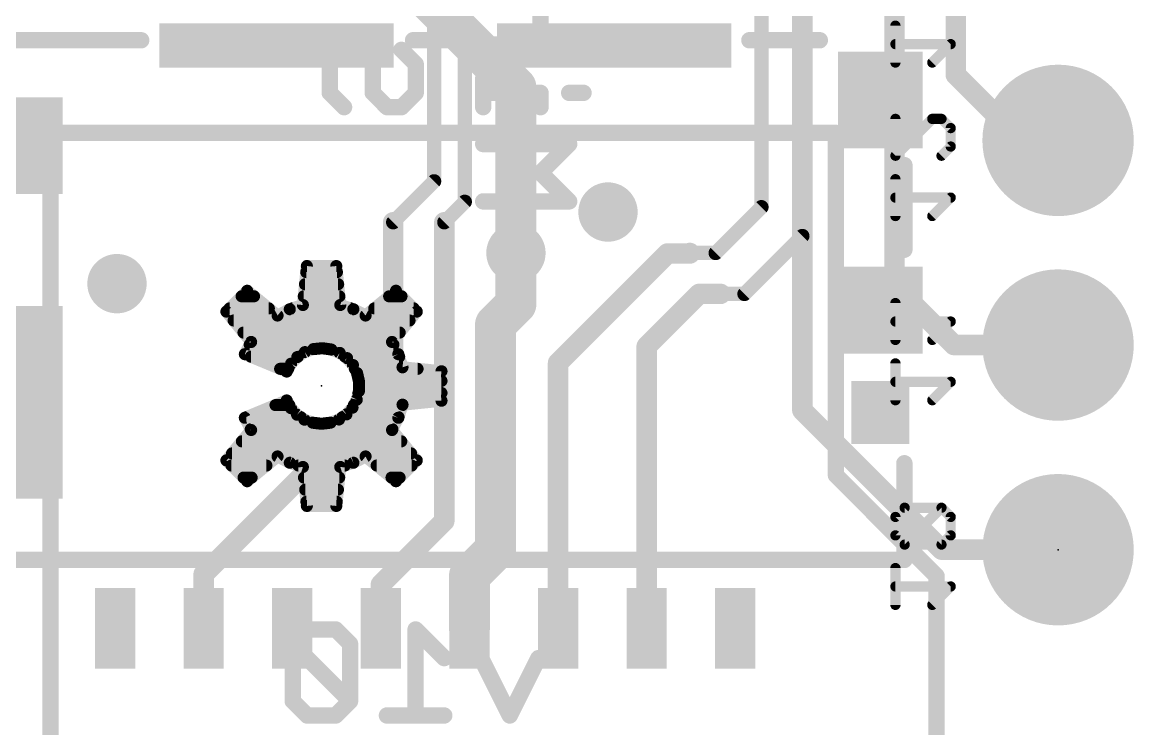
# Model space of a CAD drawing. Extents: x -44 to 63, y -18 to 50.
# Drawn here: x 3.65 to 17.45, y 6.03 to 14.8 of the extents above; entities that cross this region are included whole.
import ezdxf

# ---------------------------------------------------------------- set-up
doc = ezdxf.new("R2010")
doc.units = 0
for name, color, linetype in [('1', 12, 'CONTINUOUS'), ('16', 132, 'CONTINUOUS'), ('17', 110, 'CONTINUOUS'), ('18', 110, 'CONTINUOUS'), ('21', 41, 'CONTINUOUS'), ('22', 40, 'CONTINUOUS'), ('23', 53, 'CONTINUOUS'), ('24', 53, 'CONTINUOUS'), ('51', 53, 'CONTINUOUS')]:
    doc.layers.add(name, color=color, linetype=linetype)

# ---------------------------------------------------------------- blocks, each defined once
blk = doc.blocks.new('RECT')
blk.add_solid([(-0.5, -0.5), (0.5, -0.5), (-0.5, 0.5), (0.5, 0.5)])
blk = doc.blocks.new('ROUNDP')
at = {"const_width": 0.5}
blk.add_lwpolyline([(0, -0.25, 1), (0, 0.25, 1), (0, -0.25)], format="xyb", dxfattribs=at)
blk = doc.blocks.new('ROUNDV')
at = {"const_width": 0.5}
blk.add_lwpolyline([(0, -0.25, 1), (0, 0.25, 1), (0, -0.25)], format="xyb", dxfattribs=at)

msp = doc.modelspace()

# ---------------------------------------------------------------- linework, layer by layer
at = {"layer": '1'}
for points, const_width in [([(9.144, 15.307), (9.144, 12.573)], 0.1778), ([(8.763, 15.0924), (8.763, 12.827)], 0.1778), ([(12.827, 15.0016), (12.827, 12.506)], 0.1778), ([(13.335, 15.016), (13.335, 12.1484)], 0.1778), ([(8.763, 12.827), (8.255, 12.319)], 0.1778), ([(8.89, 12.319), (9.144, 12.573)], 0.1778), ([(12.827, 12.506), (12.259, 11.938)], 0.1778), ([(8.255, 12.319), (8.255, 10.3032)], 0.254), ([(8.89, 8.6106), (8.89, 12.319)], 0.254), ([(9.779, 11.938), (9.779, 11.303)], 0.508), ([(13.335, 12.1484), (12.6166, 11.43)], 0.1778), ([(11.6593, 11.9309), (10.302, 10.5736)], 0.254), ([(11.938, 11.9309), (11.6593, 11.9309)], 0.254), ([(11.938, 11.938), (11.938, 11.9309)], 0.254), ([(12.259, 11.938), (11.938, 11.938)], 0.1778), ([(9.779, 11.303), (9.525, 11.049)], 0.508), ([(12.0542, 11.43), (11.402, 10.7778)], 0.254), ([(12.319, 11.43), (12.0542, 11.43)], 0.254), ([(12.6166, 11.43), (12.319, 11.43)], 0.1778), ([(9.525, 11.049), (9.525, 8.255)], 0.508), ([(11.402, 10.7778), (11.402, 7.278)], 0.254), ([(10.302, 10.5736), (10.302, 7.278)], 0.254), ([(8.255, 10.3032), (5.902, 7.9502)], 0.254), ([(8.1026, 7.8232), (8.89, 8.6106)], 0.254), ([(9.525, 8.255), (9.202, 7.932)], 0.508), ([(9.202, 7.932), (9.202, 7.278)], 0.508), ([(5.902, 7.9502), (5.902, 7.278)], 0.254), ([(8.1026, 7.8232), (8.1026, 7.2786)], 0.254), ([(8.1026, 7.2786), (8.102, 7.278)], 0.254)]:
    msp.add_lwpolyline(points, dxfattribs=dict(at, const_width=const_width))
for points, const_width in [([(8.7186, 12.827, 1), (8.8074, 12.827)], 0.0889), ([(8.7944, 12.7956, 1), (8.7316, 12.8584)], 0.0889), ([(9.0996, 12.573, 1), (9.1884, 12.573)], 0.0889), ([(9.1754, 12.5416, 1), (9.1126, 12.6044)], 0.0889), ([(12.8584, 12.4745, 1), (12.7956, 12.5374)], 0.0889), ([(8.3185, 12.319, 1), (8.1915, 12.319)], 0.127), ([(8.9535, 12.319, 1), (8.8265, 12.319)], 0.127), ([(12.7826, 12.506, 1), (12.8714, 12.506)], 0.0889), ([(8.2236, 12.3504, 1), (8.2864, 12.2876)], 0.0889), ([(8.8586, 12.3504, 1), (8.9214, 12.2876)], 0.0889), ([(9.906, 11.938, 1), (9.652, 11.938)], 0.254), ([(13.2906, 12.1484, 1), (13.3795, 12.1484)], 0.0889), ([(13.3664, 12.117, 1), (13.3036, 12.1798)], 0.0889), ([(11.6593, 11.9944, 1), (11.6593, 11.8674)], 0.127), ([(11.7042, 11.886, 1), (11.6144, 11.9758)], 0.127), ([(12.0015, 11.938, 1), (11.8745, 11.938)], 0.127), ([(11.938, 11.9825, 1), (11.938, 11.8936)], 0.0889), ([(11.938, 11.8674, 1), (11.938, 11.9944)], 0.127), ([(12.2276, 11.9694, 1), (12.2905, 11.9066)], 0.0889), ([(12.259, 11.8936, 1), (12.259, 11.9825)], 0.0889), ([(11.8745, 11.9309, 1), (12.0015, 11.9309)], 0.127), ([(9.8688, 11.2132, 1), (9.6892, 11.3928)], 0.254), ([(12.0542, 11.4935, 1), (12.0542, 11.3665)], 0.127), ([(12.0991, 11.3851, 1), (12.0093, 11.4749)], 0.127), ([(12.319, 11.4744, 1), (12.319, 11.3856)], 0.0889), ([(12.319, 11.3665, 1), (12.319, 11.4935)], 0.127), ([(12.5852, 11.4614, 1), (12.648, 11.3986)], 0.0889), ([(12.6166, 11.3856, 1), (12.6166, 11.4744)], 0.0889), ([(9.652, 11.303, 1), (9.906, 11.303)], 0.254), ([(9.652, 11.049, 1), (9.398, 11.049)], 0.254), ([(9.4352, 11.1388, 1), (9.6148, 10.9592)], 0.254), ([(11.4655, 10.7778, 1), (11.3385, 10.7778)], 0.127), ([(11.3571, 10.8227, 1), (11.4469, 10.7329)], 0.127), ([(10.3655, 10.5736, 1), (10.2385, 10.5736)], 0.127), ([(10.2571, 10.6185, 1), (10.3469, 10.5287)], 0.127), ([(8.1915, 10.3032, 1), (8.3185, 10.3032)], 0.127), ([(8.2999, 10.2583, 1), (8.2101, 10.3481)], 0.127), ([(8.9349, 8.5657, 1), (8.8451, 8.6555)], 0.127), ([(8.8265, 8.6106, 1), (8.9535, 8.6106)], 0.127), ([(9.6148, 8.1652, 1), (9.4352, 8.3448)], 0.254), ([(9.398, 8.255, 1), (9.652, 8.255)], 0.254), ([(9.329, 7.932, 1), (9.075, 7.932)], 0.254), ([(9.1122, 8.0218, 1), (9.2918, 7.8422)], 0.254), ([(5.9655, 7.9502, 1), (5.8385, 7.9502)], 0.127), ([(5.8571, 7.9951, 1), (5.9469, 7.9053)], 0.127), ([(8.1661, 7.8232, 1), (8.0391, 7.8232)], 0.127), ([(8.0577, 7.8681, 1), (8.1475, 7.7783)], 0.127), ([(5.8385, 7.278, 1), (5.9655, 7.278)], 0.127), ([(8.0571, 7.3229, 1), (8.1469, 7.2331)], 0.127), ([(8.0391, 7.2786, 1), (8.1661, 7.2786)], 0.127), ([(8.1475, 7.2337, 1), (8.0577, 7.3235)], 0.127), ([(9.075, 7.278, 1), (9.329, 7.278)], 0.254), ([(10.2385, 7.278, 1), (10.3655, 7.278)], 0.127), ([(11.3385, 7.278, 1), (11.4655, 7.278)], 0.127)]:
    msp.add_lwpolyline(points, format="xyb", dxfattribs=dict(at, const_width=const_width))
at = {"layer": '16'}
for points, const_width in [([(15.24, 17.145), (15.24, 14.1482)], 0.254), ([(13.335, 16.129), (13.335, 9.986)], 0.254), ([(14.478, 16.002), (14.478, 11.5355)], 0.254), ([(8.4053, 15.367), (9.779, 13.9933)], 0.508), ([(9.779, 13.9933), (9.779, 11.938)], 0.508), ([(15.24, 14.1482), (16.0532, 13.335)], 0.254), ([(16.0532, 13.335), (16.51, 13.335)], 0.254), ([(15.2185, 10.795), (14.478, 11.5355)], 0.254), ([(16.51, 10.795), (15.2185, 10.795)], 0.254), ([(13.335, 9.986), (15.066, 8.255)], 0.254), ([(15.066, 8.255), (16.51, 8.255)], 0.254), ([(7.1858, 7.2653), (7.0078, 7.0874)], 0.2032), ([(7.5417, 7.2653), (7.1858, 7.2653)], 0.2032), ([(7.7196, 7.0874), (7.5417, 7.2653)], 0.2032), ([(8.889, 6.9094), (8.5331, 7.2653)], 0.2032), ([(8.5331, 7.2653), (8.5331, 6.1976)], 0.2032), ([(7.0078, 7.0874), (7.0078, 6.3756)], 0.2032), ([(7.7196, 6.3756), (7.0078, 7.0874)], 0.2032), ([(7.7196, 6.3756), (7.7196, 7.0874)], 0.2032), ([(9.7025, 6.1976), (9.3466, 6.9094)], 0.2032), ([(10.0584, 6.9094), (9.7025, 6.1976)], 0.2032), ([(7.0078, 6.3756), (7.1858, 6.1976)], 0.2032), ([(7.5417, 6.1976), (7.7196, 6.3756)], 0.2032), ([(7.1858, 6.1976), (7.5417, 6.1976)], 0.2032), ([(8.889, 6.1976), (8.1772, 6.1976)], 0.2032)]:
    msp.add_lwpolyline(points, dxfattribs=dict(at, const_width=const_width))
for points, const_width in [([(9.906, 13.9933, 1), (9.652, 13.9933)], 0.254), ([(15.2849, 14.1931, 1), (15.1951, 14.1033)], 0.127), ([(9.6892, 13.9035, 1), (9.8688, 14.0831)], 0.254), ([(15.1765, 14.1482, 1), (15.3035, 14.1482)], 0.127), ([(16.0532, 13.3985, 1), (16.0532, 13.2715)], 0.127), ([(16.0083, 13.2901, 1), (16.0981, 13.3799)], 0.127), ([(16.51, 13.2715, 1), (16.51, 13.3985)], 0.127), ([(9.652, 11.938, 1), (9.906, 11.938)], 0.254), ([(14.5229, 11.5804, 1), (14.4331, 11.4906)], 0.127), ([(14.4145, 11.5355, 1), (14.5415, 11.5355)], 0.127), ([(15.2185, 10.8585, 1), (15.2185, 10.7315)], 0.127), ([(15.1736, 10.7501, 1), (15.2634, 10.8399)], 0.127), ([(16.51, 10.7315, 1), (16.51, 10.8585)], 0.127), ([(13.3799, 10.0309, 1), (13.2901, 9.9411)], 0.127), ([(13.2715, 9.986, 1), (13.3985, 9.986)], 0.127), ([(15.066, 8.3185, 1), (15.066, 8.1915)], 0.127), ([(15.0211, 8.2101, 1), (15.1109, 8.2999)], 0.127), ([(16.51, 8.1915, 1), (16.51, 8.3185)], 0.127), ([(7.1858, 7.3161, 1), (7.1858, 7.2145)], 0.1016), ([(7.2217, 7.2294, 1), (7.1498, 7.3012)], 0.1016), ([(7.5776, 7.3012, 1), (7.5057, 7.2294)], 0.1016), ([(7.5417, 7.2145, 1), (7.5417, 7.3161)], 0.1016), ([(8.569, 7.3012, 1), (8.4972, 7.2294)], 0.1016), ([(8.5839, 7.2653, 1), (8.4823, 7.2653)], 0.1016), ([(7.0586, 7.0874, 1), (6.957, 7.0874)], 0.1016), ([(7.0437, 7.1233, 1), (6.9719, 7.0514)], 0.1016), ([(7.7704, 7.0874, 1), (7.6688, 7.0874)], 0.1016), ([(6.9719, 7.1233, 1), (7.0437, 7.0514)], 0.1016), ([(7.6837, 7.0514, 1), (7.7555, 7.1233)], 0.1016), ([(8.8531, 6.8735, 1), (8.9249, 6.9453)], 0.1016), ([(9.392, 6.9321, 1), (9.3012, 6.8867)], 0.1016), ([(10.1038, 6.8867, 1), (10.013, 6.9321)], 0.1016), ([(7.0437, 6.4115, 1), (6.9719, 6.3396)], 0.1016), ([(6.957, 6.3756, 1), (7.0586, 6.3756)], 0.1016), ([(7.6688, 6.3756, 1), (7.7704, 6.3756)], 0.1016), ([(7.7555, 6.3396, 1), (7.6837, 6.4115)], 0.1016), ([(7.6837, 6.3396, 1), (7.7555, 6.4115)], 0.1016), ([(7.1858, 6.2484, 1), (7.1858, 6.1468)], 0.1016), ([(7.1498, 6.1617, 1), (7.2217, 6.2335)], 0.1016), ([(7.5057, 6.2335, 1), (7.5776, 6.1617)], 0.1016), ([(7.5417, 6.1468, 1), (7.5417, 6.2484)], 0.1016), ([(8.1772, 6.2484, 1), (8.1772, 6.1468)], 0.1016), ([(8.4823, 6.1976, 1), (8.5839, 6.1976)], 0.1016), ([(8.889, 6.1468, 1), (8.889, 6.2484)], 0.1016), ([(9.6571, 6.2203, 1), (9.7479, 6.1749)], 0.1016), ([(9.6571, 6.1749, 1), (9.7479, 6.2203)], 0.1016)]:
    msp.add_lwpolyline(points, format="xyb", dxfattribs=dict(at, const_width=const_width))
at = {"layer": '21', "const_width": 0.2032}
for points in [[(3.302, 14.578), (5.1266, 14.578)], [(9.3266, 14.578), (8.502, 14.578)], [(13.552, 14.578), (12.6774, 14.578)], [(14.602, 11.978), (14.602, 13.028)], [(14.602, 8.128), (14.602, 9.328)], [(3.302, 8.128), (14.602, 8.128)]]:
    msp.add_lwpolyline(points, dxfattribs=at)
at = {"layer": '21', "const_width": 0.1016}
for points in [[(5.1266, 14.5272, 1), (5.1266, 14.6288)], [(8.502, 14.6288, 1), (8.502, 14.5272)], [(9.3266, 14.5272, 1), (9.3266, 14.6288)], [(12.6774, 14.6288, 1), (12.6774, 14.5272)], [(13.552, 14.5272, 1), (13.552, 14.6288)], [(14.6528, 13.028, 1), (14.5512, 13.028)], [(14.5512, 11.978, 1), (14.6528, 11.978)], [(14.6528, 9.328, 1), (14.5512, 9.328)], [(14.5512, 8.128, 1), (14.6528, 8.128)], [(14.602, 8.0772, 1), (14.602, 8.1788)]]:
    msp.add_lwpolyline(points, format="xyb", dxfattribs=at)
at = {"layer": '22'}
for points, const_width in [([(10.0844, 14.5268), (10.0844, 15.0607)], 0.2032), ([(14.4907, 14.3011), (14.4907, 14.7587)], 0.127), ([(9.3726, 14.5268), (10.0844, 14.5268)], 0.2032), ([(7.6456, 14.459), (7.4676, 14.2811)], 0.2032), ([(7.8235, 14.459), (7.6456, 14.459)], 0.2032), ([(8.0015, 14.2811), (7.8235, 14.459)], 0.2032), ([(8.3574, 14.459), (8.5353, 14.2811)], 0.2032), ([(15.1771, 14.5299), (14.4907, 14.5299)], 0.127), ([(14.9483, 14.3011), (15.1771, 14.5299)], 0.127), ([(7.4676, 14.2811), (7.4676, 13.9252)], 0.2032), ([(8.0015, 13.9252), (8.0015, 14.2811)], 0.2032), ([(8.5353, 14.2811), (8.5353, 13.9252)], 0.2032), ([(9.3726, 13.7472), (9.3726, 14.1031)], 0.2032), ([(7.4676, 13.9252), (7.6456, 13.7472)], 0.2032), ([(8.1794, 13.7472), (8.0015, 13.9252)], 0.2032), ([(8.5353, 13.9252), (8.3574, 13.7472)], 0.2032), ([(10.0844, 13.9252), (9.3726, 13.9252)], 0.2032), ([(10.0844, 13.7472), (10.0844, 13.9252)], 0.2032), ([(10.6183, 13.9252), (10.4403, 13.9252)], 0.2032), ([(8.3574, 13.7472), (8.1794, 13.7472)], 0.2032), ([(14.4907, 13.6021), (14.4907, 13.1445)], 0.127), ([(14.4907, 13.1445), (14.9483, 13.6021)], 0.127), ([(14.9483, 13.6021), (15.0627, 13.6021)], 0.127), ([(15.0627, 13.6021), (15.1771, 13.4877)], 0.127), ([(15.1771, 13.4877), (15.1771, 13.2589)], 0.127), ([(10.4403, 13.2896), (9.3726, 13.2896)], 0.2032), ([(10.0844, 12.9337), (10.4403, 13.2896)], 0.2032), ([(15.1771, 13.2589), (15.0627, 13.1445)], 0.127), ([(10.4403, 12.5778), (10.0844, 12.9337)], 0.2032), ([(14.4907, 12.3961), (14.4907, 12.8537)], 0.127), ([(9.3726, 12.5778), (10.4403, 12.5778)], 0.2032), ([(15.1771, 12.6249), (14.4907, 12.6249)], 0.127), ([(14.9483, 12.3961), (15.1771, 12.6249)], 0.127), ([(7.134, 11.2919), (7.1832, 11.7758)], 0.15), ([(7.1755, 11.7), (7.5565, 11.7)], 0.15), ([(7.1832, 11.7758), (7.5488, 11.7758)], 0.15), ([(7.5488, 11.7758), (7.598, 11.2919)], 0.15), ([(7.1602, 11.55), (7.5718, 11.55)], 0.15), ([(6.184, 11.2105), (6.4425, 11.469)], 0.15), ([(6.3735, 11.4), (6.5271, 11.4)], 0.15), ([(6.4425, 11.469), (6.8195, 11.1616)], 0.15), ([(7.145, 11.4), (7.587, 11.4)], 0.15), ([(7.9125, 11.1616), (8.2895, 11.469)], 0.15), ([(8.2049, 11.4), (8.3585, 11.4)], 0.15), ([(8.2895, 11.469), (8.548, 11.2105)], 0.15), ([(6.2235, 11.25), (6.7111, 11.25)], 0.15), ([(6.9713, 11.2398), (7.134, 11.2919)], 0.15), ([(7.0031, 11.25), (7.7289, 11.25)], 0.15), ([(7.598, 11.2919), (7.7607, 11.2398)], 0.15), ([(8.0209, 11.25), (8.5085, 11.25)], 0.15), ([(14.4907, 10.8585), (14.4907, 11.3161)], 0.127), ([(6.4914, 10.8335), (6.184, 11.2105)], 0.15), ([(6.8195, 11.1616), (6.9713, 11.2398)], 0.15), ([(7.7607, 11.2398), (7.9125, 11.1616)], 0.15), ([(8.548, 11.2105), (8.2406, 10.8335)], 0.15), ([(6.2741, 11.1), (8.4579, 11.1)], 0.15), ([(15.1771, 11.0873), (14.4907, 11.0873)], 0.127), ([(14.9483, 10.8585), (15.1771, 11.0873)], 0.127), ([(6.3964, 10.95), (8.3356, 10.95)], 0.15), ([(6.4132, 10.6817), (6.4914, 10.8335)], 0.15), ([(8.2406, 10.8335), (8.3188, 10.6817)], 0.15), ([(6.4741, 10.8), (8.2579, 10.8)], 0.15), ([(7.1587, 10.7073), (7.0647, 10.646)], 0.15), ([(7.2645, 10.7446), (7.1587, 10.7073)], 0.15), ([(7.3762, 10.7555), (7.2645, 10.7446)], 0.15), ([(7.4873, 10.7397), (7.3762, 10.7555)], 0.15), ([(7.5914, 10.6979), (7.4873, 10.7397)], 0.15), ([(7.6826, 10.6325), (7.5914, 10.6979)], 0.15), ([(6.9329, 10.4664), (6.4132, 10.6817)], 0.15), ([(6.4897, 10.65), (7.0707, 10.65)], 0.15), ([(6.988, 10.5642), (6.9329, 10.4664)], 0.15), ([(7.0647, 10.646), (6.988, 10.5642)], 0.15), ([(7.6581, 10.65), (8.329, 10.65)], 0.15), ([(7.7556, 10.5473), (7.6826, 10.6325)], 0.15), ([(8.3188, 10.6817), (8.3709, 10.519)], 0.15), ([(14.4907, 10.1101), (14.4907, 10.5677)], 0.127), ([(6.8518, 10.5), (6.9518, 10.5)], 0.15), ([(7.8064, 10.4472), (7.7556, 10.5473)], 0.15), ([(7.7796, 10.5), (8.5578, 10.5)], 0.15), ([(7.8318, 10.338), (7.8064, 10.4472)], 0.15), ([(8.3709, 10.519), (8.8548, 10.4698)], 0.15), ([(8.8548, 10.4698), (8.8548, 10.1042)], 0.15), ([(7.829, 10.35), (8.8548, 10.35)], 0.15), ([(7.8306, 10.2258), (7.8318, 10.338)], 0.15), ([(15.1771, 10.3389), (14.4907, 10.3389)], 0.127), ([(14.9483, 10.1101), (15.1771, 10.3389)], 0.127), ([(7.8028, 10.1171), (7.8306, 10.2258)], 0.15), ([(7.824, 10.2), (8.8548, 10.2)], 0.15), ([(6.4132, 9.8923), (6.9329, 10.1076)], 0.15), ([(6.7939, 10.05), (6.9651, 10.05)], 0.15), ([(6.9329, 10.1076), (6.9867, 10.0114)], 0.15), ([(6.9867, 10.0114), (7.0615, 9.9305)], 0.15), ([(7.675, 9.9346), (7.7499, 10.0181)], 0.15), ([(7.7499, 10.0181), (7.8028, 10.1171)], 0.15), ([(7.7669, 10.05), (8.3693, 10.05)], 0.15), ([(8.3709, 10.055), (8.3188, 9.8923)], 0.15), ([(8.8548, 10.1042), (8.3709, 10.055)], 0.15), ([(6.4914, 9.7405), (6.4132, 9.8923)], 0.15), ([(6.4318, 9.9), (7.1072, 9.9)], 0.15), ([(7.0615, 9.9305), (7.1532, 9.8693)], 0.15), ([(7.1532, 9.8693), (7.2566, 9.8311)], 0.15), ([(7.4774, 9.8317), (7.5824, 9.8712)], 0.15), ([(7.5824, 9.8712), (7.675, 9.9346)], 0.15), ([(7.6245, 9.9), (8.3213, 9.9)], 0.15), ([(8.3188, 9.8923), (8.2406, 9.7405)], 0.15), ([(6.184, 9.3635), (6.4914, 9.7405)], 0.15), ([(6.4865, 9.75), (8.2455, 9.75)], 0.15), ([(7.2566, 9.8311), (7.366, 9.8182)], 0.15), ([(7.366, 9.8182), (7.4774, 9.8317)], 0.15), ([(8.2406, 9.7405), (8.548, 9.3635)], 0.15), ([(6.3768, 9.6), (8.3552, 9.6)], 0.15), ([(6.2545, 9.45), (8.4775, 9.45)], 0.15), ([(6.4425, 9.105), (6.184, 9.3635)], 0.15), ([(6.8195, 9.4124), (6.4425, 9.105)], 0.15), ([(6.9713, 9.3342), (6.8195, 9.4124)], 0.15), ([(7.134, 9.2821), (6.9713, 9.3342)], 0.15), ([(7.7607, 9.3342), (7.598, 9.2821)], 0.15), ([(7.9125, 9.4124), (7.7607, 9.3342)], 0.15), ([(8.2895, 9.105), (7.9125, 9.4124)], 0.15), ([(8.548, 9.3635), (8.2895, 9.105)], 0.15), ([(6.2475, 9.3), (6.6817, 9.3)], 0.15), ([(7.0781, 9.3), (7.6539, 9.3)], 0.15), ([(7.1832, 8.7982), (7.134, 9.2821)], 0.15), ([(7.598, 9.2821), (7.5488, 8.7982)], 0.15), ([(8.0503, 9.3), (8.4845, 9.3)], 0.15), ([(6.3975, 9.15), (6.4977, 9.15)], 0.15), ([(7.1474, 9.15), (7.5846, 9.15)], 0.15), ([(8.2343, 9.15), (8.3345, 9.15)], 0.15), ([(7.1627, 9), (7.5693, 9)], 0.15), ([(7.1779, 8.85), (7.5541, 8.85)], 0.15), ([(7.5488, 8.7982), (7.1832, 8.7982)], 0.15), ([(14.6051, 8.7761), (14.4907, 8.6617)], 0.127), ([(15.0627, 8.7761), (14.6051, 8.7761)], 0.127), ([(14.6051, 8.3185), (15.0627, 8.7761)], 0.127), ([(15.1771, 8.6617), (15.0627, 8.7761)], 0.127), ([(14.4907, 8.6617), (14.4907, 8.4329)], 0.127), ([(15.1771, 8.4329), (15.1771, 8.6617)], 0.127), ([(14.4907, 8.4329), (14.6051, 8.3185)], 0.127), ([(15.0627, 8.3185), (15.1771, 8.4329)], 0.127), ([(14.6051, 8.3185), (15.0627, 8.3185)], 0.127), ([(14.4907, 7.5701), (14.4907, 8.0277)], 0.127), ([(15.1771, 7.7989), (14.4907, 7.7989)], 0.127), ([(14.9483, 7.5701), (15.1771, 7.7989)], 0.127)]:
    msp.add_lwpolyline(points, dxfattribs=dict(at, const_width=const_width))
for points, const_width in [([(14.5225, 14.7587, 1), (14.4589, 14.7587)], 0.0635), ([(9.3726, 14.5776, 1), (9.3726, 14.476)], 0.1016), ([(10.0844, 14.476, 1), (10.0844, 14.5776)], 0.1016), ([(7.6456, 14.5098, 1), (7.6456, 14.4082)], 0.1016), ([(7.6815, 14.4231, 1), (7.6096, 14.4949)], 0.1016), ([(7.8594, 14.4949, 1), (7.7876, 14.4231)], 0.1016), ([(7.8235, 14.4082, 1), (7.8235, 14.5098)], 0.1016), ([(8.3933, 14.4949, 1), (8.3214, 14.4231)], 0.1016), ([(10.0336, 14.5268, 1), (10.1352, 14.5268)], 0.1016), ([(14.4907, 14.5616, 1), (14.4907, 14.4981)], 0.0635), ([(15.1995, 14.5074, 1), (15.1546, 14.5523)], 0.0635), ([(15.1771, 14.4981, 1), (15.1771, 14.5616)], 0.0635), ([(7.5184, 14.2811, 1), (7.4168, 14.2811)], 0.1016), ([(7.4317, 14.317, 1), (7.5035, 14.2451)], 0.1016), ([(8.0523, 14.2811, 1), (7.9507, 14.2811)], 0.1016), ([(7.9655, 14.2451, 1), (8.0374, 14.317)], 0.1016), ([(8.5861, 14.2811, 1), (8.4845, 14.2811)], 0.1016), ([(8.4994, 14.2451, 1), (8.5712, 14.317)], 0.1016), ([(14.9258, 14.3235, 1), (14.9707, 14.2786)], 0.0635), ([(14.4589, 14.3011, 1), (14.5225, 14.3011)], 0.0635), ([(9.4234, 14.1031, 1), (9.3218, 14.1031)], 0.1016), ([(7.5035, 13.9611, 1), (7.4317, 13.8892)], 0.1016), ([(7.4168, 13.9252, 1), (7.5184, 13.9252)], 0.1016), ([(8.0374, 13.9611, 1), (7.9655, 13.8892)], 0.1016), ([(7.9507, 13.9252, 1), (8.0523, 13.9252)], 0.1016), ([(8.4845, 13.9252, 1), (8.5861, 13.9252)], 0.1016), ([(8.5712, 13.8892, 1), (8.4994, 13.9611)], 0.1016), ([(9.3726, 13.976, 1), (9.3726, 13.8743)], 0.1016), ([(10.1352, 13.9252, 1), (10.0336, 13.9252)], 0.1016), ([(10.0844, 13.8743, 1), (10.0844, 13.976)], 0.1016), ([(10.4403, 13.976, 1), (10.4403, 13.8743)], 0.1016), ([(10.6183, 13.8743, 1), (10.6183, 13.976)], 0.1016), ([(7.6096, 13.7113, 1), (7.6815, 13.7831)], 0.1016), ([(8.1794, 13.798, 1), (8.1794, 13.6964)], 0.1016), ([(8.1435, 13.7113, 1), (8.2153, 13.7831)], 0.1016), ([(8.3214, 13.7831, 1), (8.3933, 13.7113)], 0.1016), ([(8.3574, 13.6964, 1), (8.3574, 13.798)], 0.1016), ([(9.3218, 13.7472, 1), (9.4234, 13.7472)], 0.1016), ([(10.0336, 13.7472, 1), (10.1352, 13.7472)], 0.1016), ([(14.5225, 13.6021, 1), (14.4589, 13.6021)], 0.0635), ([(14.9483, 13.6338, 1), (14.9483, 13.5703)], 0.0635), ([(14.9707, 13.5796, 1), (14.9258, 13.6245)], 0.0635), ([(15.0851, 13.6245, 1), (15.0402, 13.5796)], 0.0635), ([(15.0627, 13.5703, 1), (15.0627, 13.6338)], 0.0635), ([(15.2088, 13.4877, 1), (15.1453, 13.4877)], 0.0635), ([(15.1546, 13.4652, 1), (15.1995, 13.5101)], 0.0635), ([(9.3726, 13.3404, 1), (9.3726, 13.2388)], 0.1016), ([(10.4762, 13.2537, 1), (10.4044, 13.3255)], 0.1016), ([(10.4403, 13.2388, 1), (10.4403, 13.3404)], 0.1016), ([(15.1453, 13.2589, 1), (15.2088, 13.2589)], 0.0635), ([(15.1995, 13.2364, 1), (15.1546, 13.2813)], 0.0635), ([(14.4682, 13.167, 1), (14.5132, 13.122)], 0.0635), ([(14.4589, 13.1445, 1), (14.5225, 13.1445)], 0.0635), ([(15.0402, 13.167, 1), (15.0851, 13.122)], 0.0635), ([(10.1203, 12.9696, 1), (10.0485, 12.8978)], 0.1016), ([(10.0485, 12.9696, 1), (10.1203, 12.8978)], 0.1016), ([(14.5225, 12.8537, 1), (14.4589, 12.8537)], 0.0635), ([(9.3726, 12.6286, 1), (9.3726, 12.527)], 0.1016), ([(10.4044, 12.5419, 1), (10.4762, 12.6137)], 0.1016), ([(10.4403, 12.527, 1), (10.4403, 12.6286)], 0.1016), ([(14.4907, 12.6566, 1), (14.4907, 12.5931)], 0.0635), ([(15.1995, 12.6024, 1), (15.1546, 12.6473)], 0.0635), ([(15.1771, 12.5931, 1), (15.1771, 12.6566)], 0.0635), ([(14.4589, 12.3961, 1), (14.5225, 12.3961)], 0.0635), ([(14.9258, 12.4185, 1), (14.9707, 12.3736)], 0.0635), ([(7.1755, 11.7375, 1), (7.1755, 11.6625)], 0.075), ([(7.1832, 11.8133, 1), (7.1832, 11.7383)], 0.075), ([(7.2205, 11.772, 1), (7.1459, 11.7796)], 0.075), ([(7.5861, 11.7796, 1), (7.5115, 11.772)], 0.075), ([(7.5488, 11.7383, 1), (7.5488, 11.8133)], 0.075), ([(7.5565, 11.6625, 1), (7.5565, 11.7375)], 0.075), ([(7.1602, 11.5875, 1), (7.1602, 11.5125)], 0.075), ([(7.5718, 11.5125, 1), (7.5718, 11.5875)], 0.075), ([(6.3735, 11.4375, 1), (6.3735, 11.3625)], 0.075), ([(6.4662, 11.4981, 1), (6.4188, 11.4399)], 0.075), ([(6.469, 11.4425, 1), (6.416, 11.4955)], 0.075), ([(6.5271, 11.3625, 1), (6.5271, 11.4375)], 0.075), ([(7.145, 11.4375, 1), (7.145, 11.3625)], 0.075), ([(7.587, 11.3625, 1), (7.587, 11.4375)], 0.075), ([(8.2049, 11.4375, 1), (8.2049, 11.3625)], 0.075), ([(8.316, 11.4955, 1), (8.263, 11.4425)], 0.075), ([(8.3132, 11.4399, 1), (8.2658, 11.4981)], 0.075), ([(8.3585, 11.3625, 1), (8.3585, 11.4375)], 0.075), ([(6.2235, 11.2875, 1), (6.2235, 11.2125)], 0.075), ([(6.7111, 11.2125, 1), (6.7111, 11.2875)], 0.075), ([(7.0031, 11.2875, 1), (7.0031, 11.2125)], 0.075), ([(7.0967, 11.2957, 1), (7.1713, 11.2881)], 0.075), ([(7.1454, 11.2562, 1), (7.1226, 11.3276)], 0.075), ([(7.6094, 11.3276, 1), (7.5866, 11.2562)], 0.075), ([(7.5607, 11.2881, 1), (7.6353, 11.2957)], 0.075), ([(7.7289, 11.2125, 1), (7.7289, 11.2875)], 0.075), ([(8.0209, 11.2875, 1), (8.0209, 11.2125)], 0.075), ([(8.5085, 11.2125, 1), (8.5085, 11.2875)], 0.075), ([(14.5225, 11.3161, 1), (14.4589, 11.3161)], 0.0635), ([(6.2131, 11.2342, 1), (6.1549, 11.1868)], 0.075), ([(6.1575, 11.237, 1), (6.2105, 11.184)], 0.075), ([(6.8023, 11.1949, 1), (6.8367, 11.1283)], 0.075), ([(6.7958, 11.1325, 1), (6.8432, 11.1907)], 0.075), ([(6.9599, 11.2755, 1), (6.9828, 11.2041)], 0.075), ([(6.9885, 11.2065, 1), (6.9542, 11.2732)], 0.075), ([(7.7778, 11.2732, 1), (7.7435, 11.2065)], 0.075), ([(7.7492, 11.2041, 1), (7.7721, 11.2755)], 0.075), ([(7.8888, 11.1907, 1), (7.9362, 11.1325)], 0.075), ([(7.8953, 11.1283, 1), (7.9297, 11.1949)], 0.075), ([(8.5771, 11.1868, 1), (8.5189, 11.2342)], 0.075), ([(8.5215, 11.184, 1), (8.5745, 11.237)], 0.075), ([(6.2741, 11.1375, 1), (6.2741, 11.0625)], 0.075), ([(8.4579, 11.0625, 1), (8.4579, 11.1375)], 0.075), ([(14.4907, 11.119, 1), (14.4907, 11.0555)], 0.0635), ([(15.1995, 11.0648, 1), (15.1546, 11.1097)], 0.0635), ([(15.1771, 11.0555, 1), (15.1771, 11.119)], 0.0635), ([(6.3964, 10.9875, 1), (6.3964, 10.9125)], 0.075), ([(6.5247, 10.8163, 1), (6.4581, 10.8507)], 0.075), ([(8.2739, 10.8507, 1), (8.2073, 10.8163)], 0.075), ([(8.3356, 10.9125, 1), (8.3356, 10.9875)], 0.075), ([(14.9258, 10.881, 1), (14.9707, 10.836)], 0.0635), ([(6.4741, 10.8375, 1), (6.4741, 10.7625)], 0.075), ([(6.4623, 10.8098, 1), (6.5205, 10.8572)], 0.075), ([(7.1462, 10.7427, 1), (7.1711, 10.672)], 0.075), ([(7.1791, 10.6759, 1), (7.1382, 10.7388)], 0.075), ([(7.2608, 10.7819, 1), (7.2682, 10.7072)], 0.075), ([(7.277, 10.7092, 1), (7.2521, 10.7799)], 0.075), ([(7.3815, 10.7927, 1), (7.3709, 10.7184)], 0.075), ([(7.3798, 10.7182, 1), (7.3725, 10.7929)], 0.075), ([(7.5012, 10.7745, 1), (7.4733, 10.7049)], 0.075), ([(7.482, 10.7025, 1), (7.4926, 10.7768)], 0.075), ([(7.6132, 10.7283, 1), (7.5695, 10.6674)], 0.075), ([(7.5774, 10.6631, 1), (7.6054, 10.7326)], 0.075), ([(8.2115, 10.8572, 1), (8.2697, 10.8098)], 0.075), ([(8.2579, 10.7625, 1), (8.2579, 10.8375)], 0.075), ([(14.4589, 10.8585, 1), (14.5225, 10.8585)], 0.0635), ([(6.4276, 10.7163, 1), (6.3988, 10.6471)], 0.075), ([(6.3799, 10.6989, 1), (6.4465, 10.6645)], 0.075), ([(6.4897, 10.6875, 1), (6.4897, 10.6125)], 0.075), ([(6.9606, 10.5898, 1), (7.0153, 10.5385)], 0.075), ([(7.0206, 10.5458, 1), (6.9553, 10.5826)], 0.075), ([(7.0442, 10.6775, 1), (7.0852, 10.6146)], 0.075), ([(7.092, 10.6204, 1), (7.0373, 10.6717)], 0.075), ([(7.0707, 10.6125, 1), (7.0707, 10.6875)], 0.075), ([(7.6581, 10.6875, 1), (7.6581, 10.6125)], 0.075), ([(7.711, 10.6569, 1), (7.6541, 10.6081)], 0.075), ([(7.6607, 10.602, 1), (7.7044, 10.663)], 0.075), ([(8.3545, 10.6931, 1), (8.2831, 10.6702)], 0.075), ([(8.2855, 10.6645, 1), (8.3522, 10.6988)], 0.075), ([(8.329, 10.6125, 1), (8.329, 10.6875)], 0.075), ([(14.5225, 10.5677, 1), (14.4589, 10.5677)], 0.0635), ([(6.8518, 10.5375, 1), (6.8518, 10.4625)], 0.075), ([(6.9002, 10.4848, 1), (6.9656, 10.448)], 0.075), ([(6.9185, 10.4318, 1), (6.9473, 10.501)], 0.075), ([(6.9518, 10.4625, 1), (6.9518, 10.5375)], 0.075), ([(7.7891, 10.5643, 1), (7.7222, 10.5304)], 0.075), ([(7.7272, 10.5229, 1), (7.7841, 10.5717)], 0.075), ([(7.7796, 10.5375, 1), (7.7796, 10.4625)], 0.075), ([(7.8429, 10.4558, 1), (7.7698, 10.4387)], 0.075), ([(7.7729, 10.4303, 1), (7.8398, 10.4642)], 0.075), ([(8.3747, 10.5563, 1), (8.3671, 10.4817)], 0.075), ([(8.3352, 10.5076, 1), (8.4066, 10.5304)], 0.075), ([(8.5578, 10.4625, 1), (8.5578, 10.5375)], 0.075), ([(8.8923, 10.4698, 1), (8.8173, 10.4698)], 0.075), ([(8.851, 10.4325, 1), (8.8586, 10.5071)], 0.075), ([(7.829, 10.3875, 1), (7.829, 10.3125)], 0.075), ([(7.8693, 10.3376, 1), (7.7943, 10.3384)], 0.075), ([(7.7953, 10.3295, 1), (7.8684, 10.3465)], 0.075), ([(8.8548, 10.3125, 1), (8.8548, 10.3875)], 0.075), ([(14.4907, 10.3706, 1), (14.4907, 10.3071)], 0.0635), ([(15.1995, 10.3164, 1), (15.1546, 10.3613)], 0.0635), ([(15.1771, 10.3071, 1), (15.1771, 10.3706)], 0.0635), ([(7.824, 10.2375, 1), (7.824, 10.1625)], 0.075), ([(7.7931, 10.2262, 1), (7.8681, 10.2254)], 0.075), ([(7.8669, 10.2165, 1), (7.7943, 10.2351)], 0.075), ([(8.8548, 10.1625, 1), (8.8548, 10.2375)], 0.075), ([(6.7939, 10.0875, 1), (6.7939, 10.0125)], 0.075), ([(6.9656, 10.1259, 1), (6.9002, 10.0893)], 0.075), ([(6.9473, 10.073, 1), (6.9185, 10.1422)], 0.075), ([(7.0143, 10.0369, 1), (6.9592, 9.986)], 0.075), ([(6.9651, 10.0125, 1), (6.9651, 10.0875)], 0.075), ([(7.7778, 9.9931, 1), (7.722, 10.0431)], 0.075), ([(7.7669, 10.0875, 1), (7.7669, 10.0125)], 0.075), ([(7.7664, 10.1264, 1), (7.8391, 10.1078)], 0.075), ([(7.8358, 10.0994, 1), (7.7697, 10.1348)], 0.075), ([(8.3671, 10.0923, 1), (8.3747, 10.0177)], 0.075), ([(8.4066, 10.0436, 1), (8.3352, 10.0664)], 0.075), ([(8.3693, 10.0125, 1), (8.3693, 10.0875)], 0.075), ([(8.8173, 10.1042, 1), (8.8923, 10.1042)], 0.075), ([(8.8586, 10.0669, 1), (8.851, 10.1415)], 0.075), ([(14.4589, 10.1101, 1), (14.5225, 10.1101)], 0.0635), ([(14.9258, 10.1325, 1), (14.9707, 10.0876)], 0.0635), ([(6.4465, 9.9095, 1), (6.3799, 9.8751)], 0.075), ([(6.3988, 9.9269, 1), (6.4276, 9.8577)], 0.075), ([(6.4318, 9.9375, 1), (6.4318, 9.8625)], 0.075), ([(6.954, 9.9931, 1), (7.0195, 10.0298)], 0.075), ([(7.0824, 9.9617, 1), (7.0407, 9.8993)], 0.075), ([(7.034, 9.9051, 1), (7.0891, 9.956)], 0.075), ([(7.1072, 9.8625, 1), (7.1072, 9.9375)], 0.075), ([(7.1661, 9.9045, 1), (7.1402, 9.8341)], 0.075), ([(7.1323, 9.8381, 1), (7.174, 9.9005)], 0.075), ([(7.5612, 9.9021, 1), (7.6036, 9.8402)], 0.075), ([(7.5956, 9.8361, 1), (7.5692, 9.9063)], 0.075), ([(7.6245, 9.9375, 1), (7.6245, 9.8625)], 0.075), ([(7.6471, 9.9596, 1), (7.7029, 9.9095)], 0.075), ([(7.6962, 9.9036, 1), (7.6538, 9.9655)], 0.075), ([(7.7168, 10.0358, 1), (7.783, 10.0004)], 0.075), ([(8.2831, 9.9038, 1), (8.3545, 9.8809)], 0.075), ([(8.3522, 9.8752, 1), (8.2855, 9.9095)], 0.075), ([(8.3213, 9.8625, 1), (8.3213, 9.9375)], 0.075), ([(6.4865, 9.7875, 1), (6.4865, 9.7125)], 0.075), ([(6.5205, 9.7168, 1), (6.4623, 9.7642)], 0.075), ([(7.261, 9.8684, 1), (7.2522, 9.7939)], 0.075), ([(7.2436, 9.796, 1), (7.2695, 9.8663)], 0.075), ([(7.3615, 9.8554, 1), (7.3705, 9.781)], 0.075), ([(7.3616, 9.781, 1), (7.3704, 9.8554)], 0.075), ([(7.4642, 9.8667, 1), (7.4906, 9.7966)], 0.075), ([(7.4819, 9.7944, 1), (7.4729, 9.8689)], 0.075), ([(8.2697, 9.7642, 1), (8.2115, 9.7168)], 0.075), ([(8.2455, 9.7125, 1), (8.2455, 9.7875)], 0.075), ([(6.3768, 9.6375, 1), (6.3768, 9.5625)], 0.075), ([(6.4581, 9.7233, 1), (6.5247, 9.7577)], 0.075), ([(8.2073, 9.7577, 1), (8.2739, 9.7233)], 0.075), ([(8.3552, 9.5625, 1), (8.3552, 9.6375)], 0.075), ([(6.2545, 9.4875, 1), (6.2545, 9.4125)], 0.075), ([(8.4775, 9.4125, 1), (8.4775, 9.4875)], 0.075), ([(6.2105, 9.39, 1), (6.1575, 9.337)], 0.075), ([(6.1549, 9.3872, 1), (6.2131, 9.3398)], 0.075), ([(6.8367, 9.4457, 1), (6.8023, 9.3791)], 0.075), ([(6.8432, 9.3833, 1), (6.7958, 9.4415)], 0.075), ([(6.9828, 9.3699, 1), (6.9599, 9.2985)], 0.075), ([(6.9542, 9.3008, 1), (6.9885, 9.3675)], 0.075), ([(7.7435, 9.3675, 1), (7.7778, 9.3008)], 0.075), ([(7.7721, 9.2985, 1), (7.7492, 9.3699)], 0.075), ([(7.9362, 9.4415, 1), (7.8888, 9.3833)], 0.075), ([(7.9297, 9.3791, 1), (7.8953, 9.4457)], 0.075), ([(8.5189, 9.3398, 1), (8.5771, 9.3872)], 0.075), ([(8.5745, 9.337, 1), (8.5215, 9.39)], 0.075), ([(6.2475, 9.3375, 1), (6.2475, 9.2625)], 0.075), ([(6.6817, 9.2625, 1), (6.6817, 9.3375)], 0.075), ([(7.0781, 9.3375, 1), (7.0781, 9.2625)], 0.075), ([(7.1713, 9.2859, 1), (7.0967, 9.2783)], 0.075), ([(7.1226, 9.2464, 1), (7.1454, 9.3178)], 0.075), ([(7.5866, 9.3178, 1), (7.6094, 9.2464)], 0.075), ([(7.6353, 9.2783, 1), (7.5607, 9.2859)], 0.075), ([(7.6539, 9.2625, 1), (7.6539, 9.3375)], 0.075), ([(8.0503, 9.3375, 1), (8.0503, 9.2625)], 0.075), ([(8.4845, 9.2625, 1), (8.4845, 9.3375)], 0.075), ([(6.3975, 9.1875, 1), (6.3975, 9.1125)], 0.075), ([(6.4188, 9.1341, 1), (6.4662, 9.0759)], 0.075), ([(6.416, 9.0785, 1), (6.469, 9.1315)], 0.075), ([(6.4977, 9.1125, 1), (6.4977, 9.1875)], 0.075), ([(7.1474, 9.1875, 1), (7.1474, 9.1125)], 0.075), ([(7.5846, 9.1125, 1), (7.5846, 9.1875)], 0.075), ([(8.2343, 9.1875, 1), (8.2343, 9.1125)], 0.075), ([(8.263, 9.1315, 1), (8.316, 9.0785)], 0.075), ([(8.2658, 9.0759, 1), (8.3132, 9.1341)], 0.075), ([(8.3345, 9.1125, 1), (8.3345, 9.1875)], 0.075), ([(7.1627, 9.0375, 1), (7.1627, 8.9625)], 0.075), ([(7.5693, 8.9625, 1), (7.5693, 9.0375)], 0.075), ([(7.1779, 8.8875, 1), (7.1779, 8.8125)], 0.075), ([(7.1832, 8.8357, 1), (7.1832, 8.7607)], 0.075), ([(7.1459, 8.7944, 1), (7.2205, 8.802)], 0.075), ([(7.5115, 8.802, 1), (7.5861, 8.7944)], 0.075), ([(7.5488, 8.7607, 1), (7.5488, 8.8357)], 0.075), ([(7.5541, 8.8125, 1), (7.5541, 8.8875)], 0.075), ([(14.6051, 8.8078, 1), (14.6051, 8.7443)], 0.0635), ([(14.6275, 8.7536, 1), (14.5826, 8.7985)], 0.0635), ([(15.0851, 8.7985, 1), (15.0402, 8.7536)], 0.0635), ([(15.0851, 8.7536, 1), (15.0402, 8.7985)], 0.0635), ([(15.0627, 8.7443, 1), (15.0627, 8.8078)], 0.0635), ([(14.5225, 8.6617, 1), (14.4589, 8.6617)], 0.0635), ([(14.4682, 8.6841, 1), (14.5132, 8.6392)], 0.0635), ([(15.2088, 8.6617, 1), (15.1453, 8.6617)], 0.0635), ([(15.1546, 8.6392, 1), (15.1995, 8.6841)], 0.0635), ([(14.4589, 8.4329, 1), (14.5225, 8.4329)], 0.0635), ([(14.5132, 8.4553, 1), (14.4682, 8.4104)], 0.0635), ([(15.1453, 8.4329, 1), (15.2088, 8.4329)], 0.0635), ([(15.1995, 8.4104, 1), (15.1546, 8.4553)], 0.0635), ([(14.6051, 8.3503, 1), (14.6051, 8.2867)], 0.0635), ([(14.5826, 8.341, 1), (14.6275, 8.296)], 0.0635), ([(14.5826, 8.296, 1), (14.6275, 8.341)], 0.0635), ([(15.0402, 8.341, 1), (15.0851, 8.296)], 0.0635), ([(15.0627, 8.2867, 1), (15.0627, 8.3503)], 0.0635), ([(14.5225, 8.0277, 1), (14.4589, 8.0277)], 0.0635), ([(14.4907, 7.8306, 1), (14.4907, 7.7671)], 0.0635), ([(15.1995, 7.7764, 1), (15.1546, 7.8213)], 0.0635), ([(15.1771, 7.7671, 1), (15.1771, 7.8306)], 0.0635), ([(14.4589, 7.5701, 1), (14.5225, 7.5701)], 0.0635), ([(14.9258, 7.5925, 1), (14.9707, 7.5476)], 0.0635)]:
    msp.add_lwpolyline(points, format="xyb", dxfattribs=dict(at, const_width=const_width))
at = {"layer": '23'}
msp.add_point((16.51, 8.255), dxfattribs=at)
at = {"layer": '24'}
msp.add_point((7.366, 10.287), dxfattribs=at)
at = {"layer": '51', "const_width": 0.2032}
for points in [[(13.752, 13.428), (4.002, 13.428)], [(4.002, 13.428), (4.002, -0.072)], [(13.752, 9.178), (13.752, 13.428)], [(15.002, 7.928), (13.752, 9.178)], [(15.002, -0.072), (15.002, 7.928)]]:
    msp.add_lwpolyline(points, dxfattribs=at)
at = {"layer": '51', "const_width": 0.1016}
for points in [[(4.002, 13.4788, 1), (4.002, 13.3772)], [(4.0528, 13.428, 1), (3.9512, 13.428)], [(13.8028, 13.428, 1), (13.7012, 13.428)], [(13.752, 13.3772, 1), (13.752, 13.4788)], [(13.7879, 9.2139, 1), (13.7161, 9.1421)], [(13.7012, 9.178, 1), (13.8028, 9.178)], [(15.0528, 7.928, 1), (14.9512, 7.928)], [(14.9661, 7.8921, 1), (15.0379, 7.9639)]]:
    msp.add_lwpolyline(points, format="xyb", dxfattribs=at)

# ---------------------------------------------------------------- block references
at = {"layer": '1', "xscale": 2.91, "yscale": 0.55}
for p in [(6.807, 14.513), (10.997, 14.513)]:
    msp.add_blockref('RECT', p, dxfattribs=at)
at = {"layer": '1'}
for p, xscale, yscale, rotation in [((14.302, 13.838), 1.2, 1.05, 90), ((3.627, 13.268), 1.2, 1.05, 90), ((14.302, 11.228), 1.08, 1.05, 90), ((3.627, 10.083), 2.39, 1.05, 90), ((14.302, 9.958), 0.72, 0.78, 180)]:
    msp.add_blockref('RECT', p, dxfattribs=dict(at, xscale=xscale, yscale=yscale, rotation=rotation))
at = {"layer": '1', "yscale": 0.5, "rotation": 90}
for p in [(4.802, 7.278), (5.902, 7.278), (7.002, 7.278), (8.102, 7.278), (9.202, 7.278), (10.302, 7.278), (11.402, 7.278), (12.502, 7.278)]:
    msp.add_blockref('RECT', p, dxfattribs=at)
at = {"layer": '17', "xscale": 1.8796, "yscale": 1.8796, "rotation": 180}
for p in [(16.51, 13.335), (16.51, 13.335), (16.51, 10.795), (16.51, 10.795), (16.51, 8.255), (16.51, 8.255)]:
    msp.add_blockref('ROUNDP', p, dxfattribs=at)
at = {"layer": '18', "xscale": 0.7366, "yscale": 0.7366}
for p in [(10.922, 12.446), (10.922, 12.446), (9.779, 11.938), (9.779, 11.938), (4.826, 11.557), (4.826, 11.557)]:
    msp.add_blockref('ROUNDV', p, dxfattribs=at)

doc.saveas('drawing.dxf')
